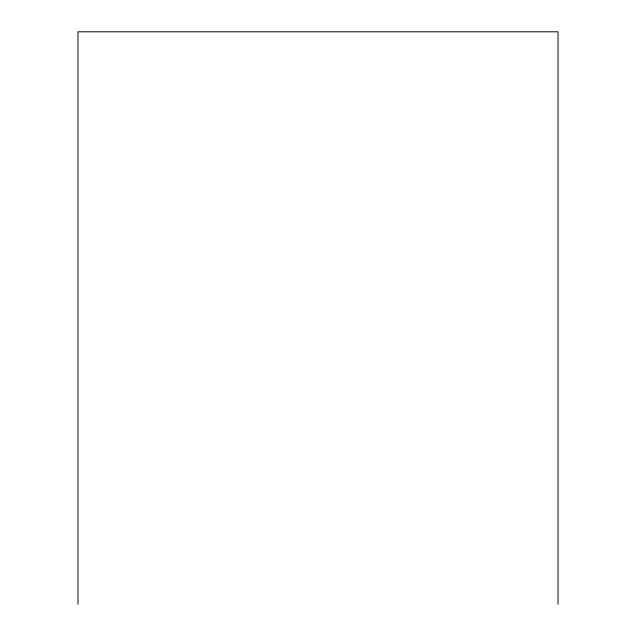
<?xml version="1.0" encoding="UTF-8"?>
<svg xmlns="http://www.w3.org/2000/svg" width="636" height="636" viewBox="0 0 636 636"><rect width="100%" height="100%" fill="white"/><g stroke="black" fill="none" stroke-linecap="round" stroke-linejoin="round"><path stroke-width="0.95" d="M558.042 604.2L558.042 31.8L77.958 31.8L77.958 604.2"/></g></svg>
